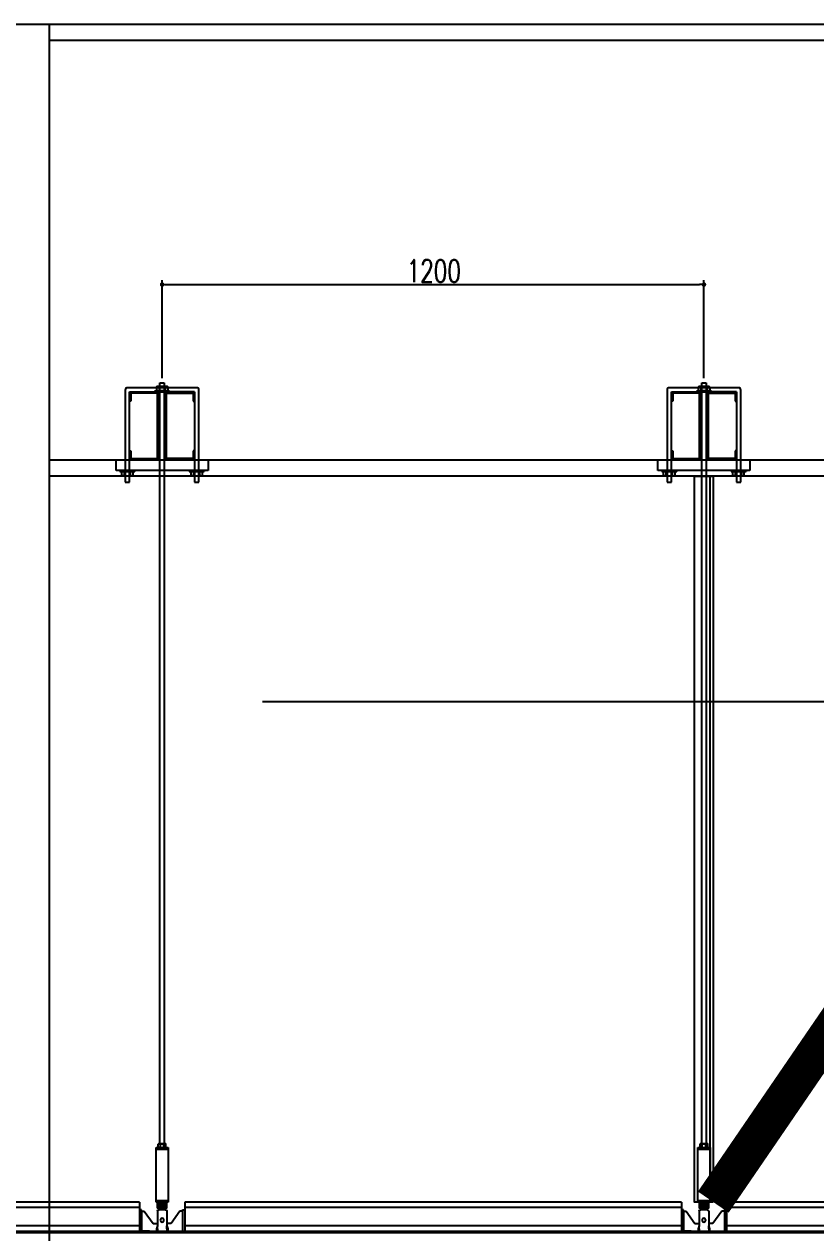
# Model space of a CAD drawing. Header units: millimetres. Extents: x -32710 to 654186, y -254124 to 420220.
# Drawn here: x 222694 to 224448, y 391050 to 393725 of the extents above; entities that cross this region are included whole.
import ezdxf
from ezdxf.xclip import XClip

# ---------------------------------------------------------------- set-up
doc = ezdxf.new("R2010")
doc.units = ezdxf.units.MM
doc.header["$LTSCALE"] = 1000
doc.linetypes.add('YFSHI-02(E-LINE)$0$HIDDEN', pattern=[0.3, 0.2, -0.1])
for name, color, linetype in [('TPH12-SEC-@E$0$KABE1', 252, 'Continuous'), ('TPH12-SEC-@E$0$SIN-M', 252, 'Continuous'), ('TPH12-SEC-@E$0$STEEL3', 252, 'Continuous'), ('YFSHI-02(E-LINE)$0$SH-DIM', 2, 'Continuous'), ('YFSHI-02(E-LINE)$0$SH-LINE-10', 10, 'Continuous'), ('YFSHI-02(E-LINE)$0$SH-LINE-130', 130, 'Continuous'), ('YFSHI-02(E-LINE)$0$SH-LINE-82', 82, 'Continuous')]:
    doc.layers.add(name, color=color, linetype=linetype)
doc.styles.add('YFSHI-02(E-LINE)$0$AA-TXT', font='simplex.shx', dxfattribs={"width": 0.8, "bigfont": 'CHINA.shx'})

# ---------------------------------------------------------------- blocks, each defined once
blk = doc.blocks.new('TPH12-SEC-@E')
at = {"layer": 'TPH12-SEC-@E$0$KABE1'}
blk.add_line((47000, 393725), (273000, 393725), dxfattribs=at)
at = {"layer": 'TPH12-SEC-@E$0$SIN-M'}
blk.add_line((226000.8, 392225), (223222.5, 392225), dxfattribs=at)
at = {"layer": 'TPH12-SEC-@E$0$STEEL3'}
blk.add_line((222750, 393725), (222750, 385050), dxfattribs=at)
at = {"layer": 'TPH12-SEC-@E$0$STEEL3', "linetype": 'Continuous'}
for p, q in [((230450, 393689), (222750, 393689)), ((222750, 392761), (230450, 392761)), ((230450, 392725), (222750, 392725))]:
    blk.add_line(p, q, dxfattribs=at)
blk = doc.blocks.new('YFSHI-02(E-LINE)$0$CEILING-A')
for p, q in [((-110, 6.8), (-110, 0)), ((-110, 6.8), (0, 6.8)), ((-110, 5.57), (0, 5.57)), ((0, 6.8), (0, 0)), ((-110, 1.52), (0, 1.52)), ((-110, 0.28), (0, 0.28)), ((-110, 0), (0, 0))]:
    blk.add_line(p, q)
blk = doc.blocks.new('YFSHI-02(E-LINE)$0$1')
for p, q in [((0.45, 5.1), (0, 5.1)), ((0, 5.1), (0, 0)), ((0.45, 4.8), (0.45, 5.1)), ((0.45, 4.8), (1.05, 4.8)), ((0.45, 4.8), (0.45, 0.28)), ((1.05, 4.8), (3, 2.05)), ((3.95, 4.8), (3.95, 2.05)), ((4.25, 5.1), (5.75, 5.1)), ((6.05, 4.8), (6.05, 2.05)), ((8.95, 4.8), (7, 2.05)), ((9.55, 4.8), (8.95, 4.8)), ((9.55, 4.8), (9.55, 5.1)), ((9.55, 5.1), (10, 5.1)), ((9.55, 4.8), (9.55, 0.33)), ((10, 5.1), (10, 0)), ((9.4, 0.33), (0, 0.33)), ((0, 0.25), (5.68, 0.25)), ((0, 0), (10, 0)), ((2.2, 0), (5, 0)), ((3, 2.05), (3.95, 2.05)), ((3.95, 1.55), (3.75, 0.88)), ((3.75, 0.88), (3.95, 0.88)), ((3.75, 0.88), (3.75, 0.25)), ((3.95, 2.05), (3.95, 1.55)), ((3.95, 0.88), (3.95, 1.55)), ((3.95, 0.88), (3.95, 0.45)), ((10, 0.25), (4.32, 0.25)), ((7, 2.05), (6.05, 2.05)), ((6.05, 2.05), (6.05, 1.55)), ((6.05, 1.55), (6.25, 0.88)), ((6.05, 0.88), (6.05, 1.55)), ((6.25, 0.88), (6.05, 0.88)), ((6.05, 0.88), (6.05, 0.45)), ((6.25, 0.88), (6.25, 0.25)), ((7.8, 0.33), (10, 0.33))]:
    blk.add_line(p, q)
blk.add_lwpolyline([(4.3, 5.1), (4.3, 5.4, 0.414214), (4.2, 5.5), (3.96, 5.5, -0.414214), (3.94, 5.52), (3.94, 6.76, -0.414214), (3.98, 6.8), (4.46, 6.8, -0.414214), (4.5, 6.76), (4.5, 6.42, -0.414214), (4.48, 6.4), (4.18, 6.4, 0.414214), (4.16, 6.38), (4.16, 5.8, 0.414214), (4.26, 5.7), (5.74, 5.7, 0.414214), (5.84, 5.8), (5.84, 6.38, 0.414214), (5.82, 6.4), (5.52, 6.4, -0.414214), (5.5, 6.42), (5.5, 6.76, -0.414214), (5.54, 6.8), (6.02, 6.8, -0.414214), (6.06, 6.76), (6.06, 5.52, -0.414214), (6.04, 5.5), (5.8, 5.5, 0.414214), (5.7, 5.4), (5.7, 5.1)], format="xyb")
blk.add_lwpolyline([(4.52, 5.5, 0.414214), (4.42, 5.4), (4.42, 5.2, 0.414214), (4.52, 5.1), (5.48, 5.1, 0.414214), (5.58, 5.2), (5.58, 5.4, 0.414214), (5.48, 5.5)], format="xyb", close=True)
blk.add_circle((5, 2.8), 0.41)
for centre, radius, start, end in [((4.25, 4.8), 0.3, 90, 180), ((5.75, 4.8), 0.3, 0, 90), ((3.75, 0.45), 0.2, 270, 0), ((6.25, 0.45), 0.2, 180, 270)]:
    blk.add_arc(centre, radius, start, end)
blk = doc.blocks.new('YFSHI-02(E-LINE)')
at = {"color": 0, "linetype": 'ByBlock', "lineweight": -2}
for p, q in [((223005, 393148.7), (223010, 393148.7)), ((224195, 393148.7), (224190, 393148.7))]:
    blk.add_line(p, q, dxfattribs=at)
at = {"color": 0, "linetype": 'ByBlock', "const_width": 5}
for points in [[(223002.5, 393148.7, 1), (222997.5, 393148.7, 1)], [(224197.5, 393148.7, 1), (224202.5, 393148.7, 1)]]:
    blk.add_lwpolyline(points, format="xyb", close=True, dxfattribs=at)
at = {"layer": 'YFSHI-02(E-LINE)$0$SH-DIM'}
for p, q in [((223000, 392941.4), (223000, 393158.7)), ((223010, 393148.7), (224190, 393148.7)), ((224200, 392941.4), (224200, 393158.7))]:
    blk.add_line(p, q, dxfattribs=at)
at = {"layer": 'YFSHI-02(E-LINE)$0$SH-LINE-10'}
for p, q in [((222918.5, 392915.5), (222918.5, 392711.3)), ((223076.5, 392920.5), (222923.5, 392920.5)), ((222928, 392711.3), (222928, 392911)), ((222928, 392911), (223072, 392911)), ((223016.5, 392913.1), (222983.5, 392913.1)), ((222983.5, 392911), (222983.5, 392913.1)), ((223016.5, 392911), (222983.5, 392911)), ((222987.3, 392921.8), (222987.3, 392914.3)), ((222987.3, 392921.8), (222987.3, 392914.3)), ((223011.7, 392923), (222988.3, 392923)), ((223011.7, 392923), (222988.3, 392923)), ((222990.7, 392922.7), (222988.3, 392922.7)), ((222990.7, 392922.7), (222988.3, 392922.7)), ((222990.7, 392913.4), (222988.3, 392913.4)), ((222990.7, 392913.4), (222988.3, 392913.4)), ((223011.7, 392913.1), (222988.3, 392913.1)), ((222993.2, 392921.8), (222993.2, 392914.3)), ((222993.2, 392921.8), (222993.2, 392914.3)), ((222995.2, 391247), (222995.2, 392931)), ((222995.2, 392931), (223004.8, 392931)), ((223003.5, 392922.7), (222996.5, 392922.7)), ((223003.5, 392922.7), (222996.5, 392922.7)), ((223003.5, 392913.4), (222996.5, 392913.4)), ((223003.5, 392913.4), (222996.5, 392913.4)), ((223004.8, 392931), (223004.8, 391247)), ((223006.8, 392921.8), (223006.8, 392914.3)), ((223006.8, 392921.8), (223006.8, 392914.3)), ((223009.3, 392922.7), (223011.7, 392922.7)), ((223009.3, 392922.7), (223011.7, 392922.7)), ((223009.3, 392913.4), (223011.7, 392913.4)), ((223009.3, 392913.4), (223011.7, 392913.4)), ((223012.7, 392921.8), (223012.7, 392914.3)), ((223012.7, 392921.8), (223012.7, 392914.3)), ((223016.5, 392911), (223016.5, 392913.1)), ((223072, 392911), (223072, 392711.3)), ((223081.5, 392737.3), (223081.5, 392915.5)), ((224118.5, 392915.5), (224118.5, 392711.3)), ((224276.5, 392920.5), (224123.5, 392920.5)), ((224128, 392711.3), (224128, 392911)), ((224128, 392911), (224272, 392911)), ((224216.5, 392913.1), (224183.5, 392913.1)), ((224183.5, 392911), (224183.5, 392913.1)), ((224216.5, 392911), (224183.5, 392911)), ((224187.3, 392921.8), (224187.3, 392914.3)), ((224187.3, 392921.8), (224187.3, 392914.3)), ((224211.7, 392923), (224188.3, 392923)), ((224211.7, 392923), (224188.3, 392923)), ((224190.7, 392922.7), (224188.3, 392922.7)), ((224190.7, 392922.7), (224188.3, 392922.7)), ((224190.7, 392913.4), (224188.3, 392913.4)), ((224190.7, 392913.4), (224188.3, 392913.4)), ((224211.7, 392913.1), (224188.3, 392913.1)), ((224193.2, 392921.8), (224193.2, 392914.3)), ((224193.2, 392921.8), (224193.2, 392914.3)), ((224195.2, 391247), (224195.2, 392931)), ((224195.2, 392931), (224204.8, 392931)), ((224203.5, 392922.7), (224196.5, 392922.7)), ((224203.5, 392922.7), (224196.5, 392922.7)), ((224203.5, 392913.4), (224196.5, 392913.4)), ((224203.5, 392913.4), (224196.5, 392913.4)), ((224204.8, 392931), (224204.8, 391247)), ((224206.8, 392921.8), (224206.8, 392914.3)), ((224206.8, 392921.8), (224206.8, 392914.3)), ((224209.3, 392922.7), (224211.7, 392922.7)), ((224209.3, 392922.7), (224211.7, 392922.7)), ((224209.3, 392913.4), (224211.7, 392913.4)), ((224209.3, 392913.4), (224211.7, 392913.4)), ((224212.7, 392921.8), (224212.7, 392914.3)), ((224212.7, 392921.8), (224212.7, 392914.3)), ((224216.5, 392911), (224216.5, 392913.1)), ((224272, 392911), (224272, 392711.3)), ((224281.5, 392737.3), (224281.5, 392915.5)), ((222898.2, 392761), (223101.8, 392761)), ((222898.2, 392737.3), (222898.2, 392761)), ((223101.8, 392761), (223101.8, 392737.3)), ((224098.2, 392761), (224301.8, 392761)), ((224098.2, 392737.3), (224098.2, 392761)), ((224301.8, 392761), (224301.8, 392737.3)), ((223101.8, 392737.3), (222898.2, 392737.3)), ((222906.7, 392737.3), (222939.8, 392737.3)), ((222906.7, 392737.3), (222906.7, 392735.2)), ((222906.7, 392735.2), (222939.8, 392735.2)), ((222910.6, 392726.5), (222910.6, 392734)), ((222910.6, 392726.5), (222910.6, 392734)), ((222911.5, 392735.2), (222935, 392735.2)), ((222911.5, 392725.3), (222935, 392725.3)), ((222911.5, 392725.3), (222935, 392725.3)), ((222914, 392734.9), (222911.6, 392734.9)), ((222914, 392734.9), (222911.6, 392734.9)), ((222914, 392725.7), (222911.6, 392725.7)), ((222914, 392725.7), (222911.6, 392725.7)), ((222916.4, 392726.5), (222916.4, 392734)), ((222916.4, 392726.5), (222916.4, 392734)), ((222919.7, 392734.9), (222926.8, 392734.9)), ((222919.7, 392734.9), (222926.8, 392734.9)), ((222919.7, 392725.7), (222926.8, 392725.7)), ((222919.7, 392725.7), (222926.8, 392725.7)), ((222930, 392726.5), (222930, 392734)), ((222930, 392726.5), (222930, 392734)), ((222932.5, 392734.9), (222934.9, 392734.9)), ((222932.5, 392734.9), (222934.9, 392734.9)), ((222932.5, 392725.7), (222934.9, 392725.7)), ((222932.5, 392725.7), (222934.9, 392725.7)), ((222935.9, 392726.5), (222935.9, 392734)), ((222935.9, 392726.5), (222935.9, 392734)), ((222939.8, 392737.3), (222939.8, 392735.2)), ((223060.2, 392737.3), (223093.3, 392737.3)), ((223060.2, 392737.3), (223060.2, 392735.2)), ((223060.2, 392735.2), (223093.3, 392735.2)), ((223064.1, 392726.5), (223064.1, 392734)), ((223064.1, 392726.5), (223064.1, 392734)), ((223065, 392735.2), (223088.5, 392735.2)), ((223065, 392725.3), (223088.5, 392725.3)), ((223065, 392725.3), (223088.5, 392725.3)), ((223067.5, 392734.9), (223065.1, 392734.9)), ((223067.5, 392734.9), (223065.1, 392734.9)), ((223067.5, 392725.7), (223065.1, 392725.7)), ((223067.5, 392725.7), (223065.1, 392725.7)), ((223070, 392726.5), (223070, 392734)), ((223070, 392726.5), (223070, 392734)), ((223073.2, 392734.9), (223080.3, 392734.9)), ((223073.2, 392734.9), (223080.3, 392734.9)), ((223073.2, 392725.7), (223080.3, 392725.7)), ((223073.2, 392725.7), (223080.3, 392725.7)), ((223081.5, 392711.3), (223081.5, 392737.3)), ((223083.6, 392726.5), (223083.6, 392734)), ((223083.6, 392726.5), (223083.6, 392734)), ((223086, 392734.9), (223088.4, 392734.9)), ((223086, 392734.9), (223088.4, 392734.9)), ((223086, 392725.7), (223088.4, 392725.7)), ((223086, 392725.7), (223088.4, 392725.7)), ((223089.4, 392726.5), (223089.4, 392734)), ((223089.4, 392726.5), (223089.4, 392734)), ((223093.3, 392737.3), (223093.3, 392735.2)), ((224301.8, 392737.3), (224098.2, 392737.3)), ((224106.7, 392737.3), (224139.8, 392737.3)), ((224106.7, 392737.3), (224106.7, 392735.2)), ((224106.7, 392735.2), (224139.8, 392735.2)), ((224110.6, 392726.5), (224110.6, 392734)), ((224110.6, 392726.5), (224110.6, 392734)), ((224111.5, 392735.2), (224135, 392735.2)), ((224111.5, 392725.3), (224135, 392725.3)), ((224111.5, 392725.3), (224135, 392725.3)), ((224114, 392734.9), (224111.6, 392734.9)), ((224114, 392734.9), (224111.6, 392734.9)), ((224114, 392725.7), (224111.6, 392725.7)), ((224114, 392725.7), (224111.6, 392725.7)), ((224116.4, 392726.5), (224116.4, 392734)), ((224116.4, 392726.5), (224116.4, 392734)), ((224119.7, 392734.9), (224126.8, 392734.9)), ((224119.7, 392734.9), (224126.8, 392734.9)), ((224119.7, 392725.7), (224126.8, 392725.7)), ((224119.7, 392725.7), (224126.8, 392725.7)), ((224130, 392726.5), (224130, 392734)), ((224130, 392726.5), (224130, 392734)), ((224132.5, 392734.9), (224134.9, 392734.9)), ((224132.5, 392734.9), (224134.9, 392734.9)), ((224132.5, 392725.7), (224134.9, 392725.7)), ((224132.5, 392725.7), (224134.9, 392725.7)), ((224135.9, 392726.5), (224135.9, 392734)), ((224135.9, 392726.5), (224135.9, 392734)), ((224139.8, 392737.3), (224139.8, 392735.2)), ((224260.2, 392737.3), (224293.3, 392737.3)), ((224260.2, 392737.3), (224260.2, 392735.2)), ((224260.2, 392735.2), (224293.3, 392735.2)), ((224264.1, 392726.5), (224264.1, 392734)), ((224264.1, 392726.5), (224264.1, 392734)), ((224265, 392735.2), (224288.5, 392735.2)), ((224265, 392725.3), (224288.5, 392725.3)), ((224265, 392725.3), (224288.5, 392725.3)), ((224267.5, 392734.9), (224265.1, 392734.9)), ((224267.5, 392734.9), (224265.1, 392734.9)), ((224267.5, 392725.7), (224265.1, 392725.7)), ((224267.5, 392725.7), (224265.1, 392725.7)), ((224270, 392726.5), (224270, 392734)), ((224270, 392726.5), (224270, 392734)), ((224273.2, 392734.9), (224280.3, 392734.9)), ((224273.2, 392734.9), (224280.3, 392734.9)), ((224273.2, 392725.7), (224280.3, 392725.7)), ((224273.2, 392725.7), (224280.3, 392725.7)), ((224281.5, 392711.3), (224281.5, 392737.3)), ((224283.6, 392726.5), (224283.6, 392734)), ((224283.6, 392726.5), (224283.6, 392734)), ((224286, 392734.9), (224288.4, 392734.9)), ((224286, 392734.9), (224288.4, 392734.9)), ((224286, 392725.7), (224288.4, 392725.7)), ((224286, 392725.7), (224288.4, 392725.7)), ((224289.4, 392726.5), (224289.4, 392734)), ((224289.4, 392726.5), (224289.4, 392734)), ((224293.3, 392737.3), (224293.3, 392735.2)), ((222918.5, 392711.3), (222928, 392711.3)), ((223072, 392711.3), (223081.5, 392711.3)), ((224118.5, 392711.3), (224128, 392711.3)), ((224272, 392711.3), (224281.5, 392711.3)), ((222986.6, 391238.5), (223013.4, 391238.5)), ((222986.6, 391238.5), (223013.4, 391238.5)), ((222986.6, 391118), (222986.6, 391238.5)), ((222986.6, 391118), (222986.6, 391238.5)), ((222986.6, 391238.5), (223013.4, 391238.5)), ((222991.5, 391239.3), (222991.5, 391246.1)), ((222991.5, 391239.3), (222991.5, 391246.1)), ((222992.1, 391247), (223007.9, 391247)), ((222992.1, 391247), (223007.9, 391247)), ((222992.1, 391238.5), (223007.9, 391238.5)), ((222992.1, 391238.5), (223007.9, 391238.5)), ((222994.5, 391246.7), (222992.2, 391246.7)), ((222994.5, 391246.7), (222992.2, 391246.7)), ((222994.5, 391238.7), (222992.2, 391238.7)), ((222994.5, 391238.7), (222992.2, 391238.7)), ((223004.8, 391247), (222995.2, 391247)), ((222996.2, 391239.3), (222996.2, 391246.1)), ((222996.2, 391239.3), (222996.2, 391246.1)), ((222998.5, 391246.7), (223001.5, 391246.7)), ((222998.5, 391238.7), (223001.5, 391238.7)), ((222998.5, 391238.7), (223001.5, 391238.7)), ((223003.8, 391239.3), (223003.8, 391246.1)), ((223003.8, 391239.3), (223003.8, 391246.1)), ((223005.5, 391246.7), (223007.8, 391246.7)), ((223005.5, 391246.7), (223007.8, 391246.7)), ((223005.5, 391238.7), (223007.8, 391238.7)), ((223005.5, 391238.7), (223007.8, 391238.7)), ((223008.5, 391239.3), (223008.5, 391246.1)), ((223008.5, 391239.3), (223008.5, 391246.1)), ((223013.4, 391238.5), (223013.4, 391118)), ((223013.4, 391238.5), (223013.4, 391118)), ((224186.6, 391238.5), (224213.4, 391238.5)), ((224186.6, 391238.5), (224213.4, 391238.5)), ((224186.6, 391118), (224186.6, 391238.5)), ((224186.6, 391118), (224186.6, 391238.5)), ((224186.6, 391238.5), (224213.4, 391238.5)), ((224191.5, 391239.3), (224191.5, 391246.1)), ((224191.5, 391239.3), (224191.5, 391246.1)), ((224192.1, 391247), (224207.9, 391247)), ((224192.1, 391247), (224207.9, 391247)), ((224192.1, 391238.5), (224207.9, 391238.5)), ((224192.1, 391238.5), (224207.9, 391238.5)), ((224194.5, 391246.7), (224192.2, 391246.7)), ((224194.5, 391246.7), (224192.2, 391246.7)), ((224194.5, 391238.7), (224192.2, 391238.7)), ((224194.5, 391238.7), (224192.2, 391238.7)), ((224204.8, 391247), (224195.2, 391247)), ((224196.2, 391239.3), (224196.2, 391246.1)), ((224196.2, 391239.3), (224196.2, 391246.1)), ((224198.5, 391246.7), (224201.5, 391246.7)), ((224198.5, 391238.7), (224201.5, 391238.7)), ((224198.5, 391238.7), (224201.5, 391238.7)), ((224203.8, 391239.3), (224203.8, 391246.1)), ((224203.8, 391239.3), (224203.8, 391246.1)), ((224205.5, 391246.7), (224207.8, 391246.7)), ((224205.5, 391246.7), (224207.8, 391246.7)), ((224205.5, 391238.7), (224207.8, 391238.7)), ((224205.5, 391238.7), (224207.8, 391238.7)), ((224208.5, 391239.3), (224208.5, 391246.1)), ((224208.5, 391239.3), (224208.5, 391246.1)), ((224213.4, 391238.5), (224213.4, 391118)), ((224213.4, 391238.5), (224213.4, 391118)), ((223013.4, 391118), (222986.6, 391118)), ((223013.4, 391118), (222986.6, 391118)), ((222992.1, 391108.9), (222992.1, 391113.3)), ((223008.1, 391113.3), (222992.1, 391113.3)), ((222993.2, 391108.9), (222993.2, 391113.3)), ((222995.6, 391113.3), (222995.6, 391113.9)), ((223004.3, 391113.9), (222995.6, 391113.9)), ((222995.8, 391108.9), (222995.8, 391113.3)), ((222995.9, 391113.9), (222995.9, 391118)), ((223004.1, 391113.9), (223004.1, 391118)), ((223004.3, 391113.3), (223004.3, 391113.9)), ((224213.4, 391118), (224186.6, 391118)), ((224213.4, 391118), (224186.6, 391118)), ((224192.1, 391108.9), (224192.1, 391113.3)), ((224208.1, 391113.3), (224192.1, 391113.3)), ((224193.2, 391108.9), (224193.2, 391113.3)), ((224195.6, 391113.3), (224195.6, 391113.9)), ((224204.3, 391113.9), (224195.6, 391113.9)), ((224195.8, 391108.9), (224195.8, 391113.3)), ((224195.9, 391113.9), (224195.9, 391118)), ((224204.1, 391113.9), (224204.1, 391118)), ((224204.3, 391113.3), (224204.3, 391113.9)), ((223008.3, 391108.9), (222992.1, 391108.9)), ((223008.3, 391109), (223008.3, 391113.1)), ((224208.3, 391108.9), (224192.1, 391108.9)), ((224208.3, 391109), (224208.3, 391113.1))]:
    blk.add_line(p, q, dxfattribs=at)
for points in [[(222986.6, 391234.8), (223013.4, 391234.8)], [(222986.6, 391234.8), (223013.4, 391234.8)], [(224186.6, 391234.8), (224213.4, 391234.8)], [(224186.6, 391234.8), (224213.4, 391234.8)], [(222986.6, 391121.6), (223013.4, 391121.6)], [(222986.6, 391121.6), (223013.4, 391121.6)], [(224186.6, 391121.6), (224213.4, 391121.6)], [(224186.6, 391121.6), (224213.4, 391121.6)]]:
    blk.add_lwpolyline(points, dxfattribs=at)
for centre, radius, start, end in [((222923.5, 392915.5), 5, 90, 180), ((222989.3, 392921.2), 2.1, 120.5681, 163.207), ((222989.3, 392921.2), 2.1, 120.5681, 163.207), ((222989.1, 392920.8), 2.02, 111.8965, 149.5654), ((222989.1, 392920.8), 2.02, 111.8965, 149.5654), ((222989.1, 392915.3), 2.02, 210.4346, 248.1035), ((222989.1, 392915.3), 2.02, 210.4346, 248.1035), ((222989.3, 392914.9), 2.1, 196.793, 239.4319), ((222989.3, 392914.9), 2.1, 196.793, 239.4319), ((222989.3, 392914.6), 8.18, 61.7885, 80.1123), ((222989.3, 392914.6), 8.18, 61.7885, 80.1123), ((222989.3, 392921.5), 8.18, 279.8877, 298.2115), ((222989.3, 392921.5), 8.18, 279.8877, 298.2115), ((222997.2, 392913.2), 9.43, 94.1532, 114.8761), ((222997.2, 392913.2), 9.43, 94.1532, 114.8761), ((222997.2, 392922.8), 9.43, 245.1239, 265.8468), ((222997.2, 392922.8), 9.43, 245.1239, 265.8468), ((223002.8, 392913.2), 9.43, 65.1239, 85.8468), ((223002.8, 392913.2), 9.43, 65.1239, 85.8468), ((223002.8, 392922.8), 9.43, 274.1532, 294.8761), ((223002.8, 392922.8), 9.43, 274.1532, 294.8761), ((223010.7, 392914.6), 8.18, 99.8877, 118.2115), ((223010.7, 392914.6), 8.18, 99.8877, 118.2115), ((223010.7, 392921.5), 8.18, 241.7885, 260.1123), ((223010.7, 392921.5), 8.18, 241.7885, 260.1123), ((223010.7, 392921.2), 2.1, 16.793, 59.4319), ((223010.7, 392921.2), 2.1, 16.793, 59.4319), ((223010.9, 392920.8), 2.02, 30.4346, 68.1035), ((223010.9, 392920.8), 2.02, 30.4346, 68.1035), ((223010.7, 392914.9), 2.1, 300.5681, 343.207), ((223010.9, 392915.3), 2.02, 291.8965, 329.5654), ((223010.9, 392915.3), 2.02, 291.8965, 329.5654), ((223010.7, 392914.9), 2.1, 300.5681, 343.207), ((223076.5, 392915.5), 5, 0, 90), ((224123.5, 392915.5), 5, 90, 180), ((224189.3, 392921.2), 2.1, 120.5681, 163.207), ((224189.3, 392921.2), 2.1, 120.5681, 163.207), ((224189.1, 392920.8), 2.02, 111.8965, 149.5654), ((224189.1, 392920.8), 2.02, 111.8965, 149.5654), ((224189.1, 392915.3), 2.02, 210.4346, 248.1035), ((224189.1, 392915.3), 2.02, 210.4346, 248.1035), ((224189.3, 392914.9), 2.1, 196.793, 239.4319), ((224189.3, 392914.9), 2.1, 196.793, 239.4319), ((224189.3, 392914.6), 8.18, 61.7885, 80.1123), ((224189.3, 392914.6), 8.18, 61.7885, 80.1123), ((224189.3, 392921.5), 8.18, 279.8877, 298.2115), ((224189.3, 392921.5), 8.18, 279.8877, 298.2115), ((224197.2, 392913.2), 9.43, 94.1532, 114.8761), ((224197.2, 392913.2), 9.43, 94.1532, 114.8761), ((224197.2, 392922.8), 9.43, 245.1239, 265.8468), ((224197.2, 392922.8), 9.43, 245.1239, 265.8468), ((224202.8, 392913.2), 9.43, 65.1239, 85.8468), ((224202.8, 392913.2), 9.43, 65.1239, 85.8468), ((224202.8, 392922.8), 9.43, 274.1532, 294.8761), ((224202.8, 392922.8), 9.43, 274.1532, 294.8761), ((224210.7, 392914.6), 8.18, 99.8877, 118.2115), ((224210.7, 392914.6), 8.18, 99.8877, 118.2115), ((224210.7, 392921.5), 8.18, 241.7885, 260.1123), ((224210.7, 392921.5), 8.18, 241.7885, 260.1123), ((224210.7, 392921.2), 2.1, 16.793, 59.4319), ((224210.7, 392921.2), 2.1, 16.793, 59.4319), ((224210.9, 392920.8), 2.02, 30.4346, 68.1035), ((224210.9, 392920.8), 2.02, 30.4346, 68.1035), ((224210.7, 392914.9), 2.1, 300.5681, 343.207), ((224210.9, 392915.3), 2.02, 291.8965, 329.5654), ((224210.9, 392915.3), 2.02, 291.8965, 329.5654), ((224210.7, 392914.9), 2.1, 300.5681, 343.207), ((224276.5, 392915.5), 5, 0, 90), ((222912.6, 392733.4), 2.1, 120.5681, 163.207), ((222912.6, 392733.4), 2.1, 120.5681, 163.207), ((222912.3, 392733), 2.02, 111.8965, 149.5654), ((222912.3, 392733), 2.02, 111.8965, 149.5654), ((222912.3, 392727.5), 2.02, 210.4346, 248.1035), ((222912.6, 392727.1), 2.1, 196.793, 239.4319), ((222912.6, 392727.1), 2.1, 196.793, 239.4319), ((222912.3, 392727.5), 2.02, 210.4346, 248.1035), ((222912.6, 392726.8), 8.18, 61.7885, 80.1123), ((222912.6, 392726.8), 8.18, 61.7885, 80.1123), ((222912.6, 392733.7), 8.18, 279.8877, 298.2115), ((222912.6, 392733.7), 8.18, 279.8877, 298.2115), ((222920.4, 392725.5), 9.43, 94.1532, 114.8761), ((222920.4, 392725.5), 9.43, 94.1532, 114.8761), ((222920.4, 392735.1), 9.43, 245.1239, 265.8468), ((222920.4, 392735.1), 9.43, 245.1239, 265.8468), ((222926.1, 392725.5), 9.43, 65.1239, 85.8468), ((222926.1, 392725.5), 9.43, 65.1239, 85.8468), ((222926.1, 392735.1), 9.43, 274.1532, 294.8761), ((222926.1, 392735.1), 9.43, 274.1532, 294.8761), ((222933.9, 392726.8), 8.18, 99.8877, 118.2115), ((222933.9, 392726.8), 8.18, 99.8877, 118.2115), ((222933.9, 392733.7), 8.18, 241.7885, 260.1123), ((222933.9, 392733.7), 8.18, 241.7885, 260.1123), ((222934.2, 392733), 2.02, 30.4346, 68.1035), ((222934.2, 392733), 2.02, 30.4346, 68.1035), ((222934.2, 392727.5), 2.02, 291.8965, 329.5654), ((222934.2, 392727.5), 2.02, 291.8965, 329.5654), ((222933.9, 392733.4), 2.1, 16.793, 59.4319), ((222933.9, 392733.4), 2.1, 16.793, 59.4319), ((222933.9, 392727.1), 2.1, 300.5681, 343.207), ((222933.9, 392727.1), 2.1, 300.5681, 343.207), ((223066.1, 392733.4), 2.1, 120.5681, 163.207), ((223066.1, 392733.4), 2.1, 120.5681, 163.207), ((223065.8, 392733), 2.02, 111.8965, 149.5654), ((223065.8, 392733), 2.02, 111.8965, 149.5654), ((223065.8, 392727.5), 2.02, 210.4346, 248.1035), ((223066.1, 392727.1), 2.1, 196.793, 239.4319), ((223066.1, 392727.1), 2.1, 196.793, 239.4319), ((223065.8, 392727.5), 2.02, 210.4346, 248.1035), ((223066.1, 392726.8), 8.18, 61.7885, 80.1123), ((223066.1, 392726.8), 8.18, 61.7885, 80.1123), ((223066.1, 392733.7), 8.18, 279.8877, 298.2115), ((223066.1, 392733.7), 8.18, 279.8877, 298.2115), ((223073.9, 392725.5), 9.43, 94.1532, 114.8761), ((223073.9, 392725.5), 9.43, 94.1532, 114.8761), ((223073.9, 392735.1), 9.43, 245.1239, 265.8468), ((223073.9, 392735.1), 9.43, 245.1239, 265.8468), ((223079.6, 392725.5), 9.43, 65.1239, 85.8468), ((223079.6, 392725.5), 9.43, 65.1239, 85.8468), ((223079.6, 392735.1), 9.43, 274.1532, 294.8761), ((223079.6, 392735.1), 9.43, 274.1532, 294.8761), ((223087.4, 392726.8), 8.18, 99.8877, 118.2115), ((223087.4, 392726.8), 8.18, 99.8877, 118.2115), ((223087.4, 392733.7), 8.18, 241.7885, 260.1123), ((223087.4, 392733.7), 8.18, 241.7885, 260.1123), ((223087.7, 392733), 2.02, 30.4346, 68.1035), ((223087.7, 392733), 2.02, 30.4346, 68.1035), ((223087.7, 392727.5), 2.02, 291.8965, 329.5654), ((223087.7, 392727.5), 2.02, 291.8965, 329.5654), ((223087.4, 392733.4), 2.1, 16.793, 59.4319), ((223087.4, 392733.4), 2.1, 16.793, 59.4319), ((223087.4, 392727.1), 2.1, 300.5681, 343.207), ((223087.4, 392727.1), 2.1, 300.5681, 343.207), ((224112.6, 392733.4), 2.1, 120.5681, 163.207), ((224112.6, 392733.4), 2.1, 120.5681, 163.207), ((224112.3, 392733), 2.02, 111.8965, 149.5654), ((224112.3, 392733), 2.02, 111.8965, 149.5654), ((224112.3, 392727.5), 2.02, 210.4346, 248.1035), ((224112.6, 392727.1), 2.1, 196.793, 239.4319), ((224112.6, 392727.1), 2.1, 196.793, 239.4319), ((224112.3, 392727.5), 2.02, 210.4346, 248.1035), ((224112.6, 392726.8), 8.18, 61.7885, 80.1123), ((224112.6, 392726.8), 8.18, 61.7885, 80.1123), ((224112.6, 392733.7), 8.18, 279.8877, 298.2115), ((224112.6, 392733.7), 8.18, 279.8877, 298.2115), ((224120.4, 392725.5), 9.43, 94.1532, 114.8761), ((224120.4, 392725.5), 9.43, 94.1532, 114.8761), ((224120.4, 392735.1), 9.43, 245.1239, 265.8468), ((224120.4, 392735.1), 9.43, 245.1239, 265.8468), ((224126.1, 392725.5), 9.43, 65.1239, 85.8468), ((224126.1, 392725.5), 9.43, 65.1239, 85.8468), ((224126.1, 392735.1), 9.43, 274.1532, 294.8761), ((224126.1, 392735.1), 9.43, 274.1532, 294.8761), ((224133.9, 392726.8), 8.18, 99.8877, 118.2115), ((224133.9, 392726.8), 8.18, 99.8877, 118.2115), ((224133.9, 392733.7), 8.18, 241.7885, 260.1123), ((224133.9, 392733.7), 8.18, 241.7885, 260.1123), ((224134.2, 392733), 2.02, 30.4346, 68.1035), ((224134.2, 392733), 2.02, 30.4346, 68.1035), ((224134.2, 392727.5), 2.02, 291.8965, 329.5654), ((224134.2, 392727.5), 2.02, 291.8965, 329.5654), ((224133.9, 392733.4), 2.1, 16.793, 59.4319), ((224133.9, 392733.4), 2.1, 16.793, 59.4319), ((224133.9, 392727.1), 2.1, 300.5681, 343.207), ((224133.9, 392727.1), 2.1, 300.5681, 343.207), ((224266.1, 392733.4), 2.1, 120.5681, 163.207), ((224266.1, 392733.4), 2.1, 120.5681, 163.207), ((224265.8, 392733), 2.02, 111.8965, 149.5654), ((224265.8, 392733), 2.02, 111.8965, 149.5654), ((224265.8, 392727.5), 2.02, 210.4346, 248.1035), ((224266.1, 392727.1), 2.1, 196.793, 239.4319), ((224266.1, 392727.1), 2.1, 196.793, 239.4319), ((224265.8, 392727.5), 2.02, 210.4346, 248.1035), ((224266.1, 392726.8), 8.18, 61.7885, 80.1123), ((224266.1, 392726.8), 8.18, 61.7885, 80.1123), ((224266.1, 392733.7), 8.18, 279.8877, 298.2115), ((224266.1, 392733.7), 8.18, 279.8877, 298.2115), ((224273.9, 392725.5), 9.43, 94.1532, 114.8761), ((224273.9, 392725.5), 9.43, 94.1532, 114.8761), ((224273.9, 392735.1), 9.43, 245.1239, 265.8468), ((224273.9, 392735.1), 9.43, 245.1239, 265.8468), ((224279.6, 392725.5), 9.43, 65.1239, 85.8468), ((224279.6, 392725.5), 9.43, 65.1239, 85.8468), ((224279.6, 392735.1), 9.43, 274.1532, 294.8761), ((224279.6, 392735.1), 9.43, 274.1532, 294.8761), ((224287.4, 392726.8), 8.18, 99.8877, 118.2115), ((224287.4, 392726.8), 8.18, 99.8877, 118.2115), ((224287.4, 392733.7), 8.18, 241.7885, 260.1123), ((224287.4, 392733.7), 8.18, 241.7885, 260.1123), ((224287.7, 392733), 2.02, 30.4346, 68.1035), ((224287.7, 392733), 2.02, 30.4346, 68.1035), ((224287.7, 392727.5), 2.02, 291.8965, 329.5654), ((224287.7, 392727.5), 2.02, 291.8965, 329.5654), ((224287.4, 392733.4), 2.1, 16.793, 59.4319), ((224287.4, 392733.4), 2.1, 16.793, 59.4319), ((224287.4, 392727.1), 2.1, 300.5681, 343.207), ((224287.4, 392727.1), 2.1, 300.5681, 343.207), ((222992.9, 391245.7), 1.46, 120.5681, 163.207), ((222992.9, 391245.7), 1.46, 120.5681, 163.207), ((222992.7, 391245.4), 1.4, 111.8965, 149.5654), ((222992.7, 391245.4), 1.4, 111.8965, 149.5654), ((222992.9, 391239.7), 1.46, 196.793, 239.4319), ((222992.7, 391240), 1.4, 210.4346, 248.1035), ((222992.7, 391240), 1.4, 210.4346, 248.1035), ((222992.9, 391239.7), 1.46, 196.793, 239.4319), ((222993.6, 391241.1), 5.67, 61.7885, 80.1123), ((222993.6, 391241.1), 5.67, 61.7885, 80.1123), ((222993.6, 391244.3), 5.67, 279.8877, 298.2115), ((222993.6, 391244.3), 5.67, 279.8877, 298.2115), ((222999, 391240.2), 6.54, 94.1532, 114.8761), ((222999, 391240.2), 6.54, 94.1532, 114.8761), ((222999, 391245.2), 6.54, 245.1239, 265.8468), ((222999, 391245.2), 6.54, 245.1239, 265.8468), ((223001, 391240.2), 6.54, 65.1239, 85.8468), ((223001, 391240.2), 6.54, 65.1239, 85.8468), ((223001, 391245.2), 6.54, 274.1532, 294.8761), ((223001, 391245.2), 6.54, 274.1532, 294.8761), ((223006.4, 391241.1), 5.67, 99.8877, 118.2115), ((223006.4, 391241.1), 5.67, 99.8877, 118.2115), ((223006.4, 391244.3), 5.67, 241.7885, 260.1123), ((223006.4, 391244.3), 5.67, 241.7885, 260.1123), ((223007.3, 391245.4), 1.4, 30.4346, 68.1035), ((223007.3, 391245.4), 1.4, 30.4346, 68.1035), ((223007.3, 391240), 1.4, 291.8965, 329.5654), ((223007.3, 391240), 1.4, 291.8965, 329.5654), ((223007.1, 391245.7), 1.46, 16.793, 59.4319), ((223007.1, 391245.7), 1.46, 16.793, 59.4319), ((223007.1, 391239.7), 1.46, 300.5681, 343.207), ((223007.1, 391239.7), 1.46, 300.5681, 343.207), ((224192.9, 391245.7), 1.46, 120.5681, 163.207), ((224192.9, 391245.7), 1.46, 120.5681, 163.207), ((224192.7, 391245.4), 1.4, 111.8965, 149.5654), ((224192.7, 391245.4), 1.4, 111.8965, 149.5654), ((224192.9, 391239.7), 1.46, 196.793, 239.4319), ((224192.7, 391240), 1.4, 210.4346, 248.1035), ((224192.7, 391240), 1.4, 210.4346, 248.1035), ((224192.9, 391239.7), 1.46, 196.793, 239.4319), ((224193.6, 391241.1), 5.67, 61.7885, 80.1123), ((224193.6, 391241.1), 5.67, 61.7885, 80.1123), ((224193.6, 391244.3), 5.67, 279.8877, 298.2115), ((224193.6, 391244.3), 5.67, 279.8877, 298.2115), ((224199, 391240.2), 6.54, 94.1532, 114.8761), ((224199, 391240.2), 6.54, 94.1532, 114.8761), ((224199, 391245.2), 6.54, 245.1239, 265.8468), ((224199, 391245.2), 6.54, 245.1239, 265.8468), ((224201, 391240.2), 6.54, 65.1239, 85.8468), ((224201, 391240.2), 6.54, 65.1239, 85.8468), ((224201, 391245.2), 6.54, 274.1532, 294.8761), ((224201, 391245.2), 6.54, 274.1532, 294.8761), ((224206.4, 391241.1), 5.67, 99.8877, 118.2115), ((224206.4, 391241.1), 5.67, 99.8877, 118.2115), ((224206.4, 391244.3), 5.67, 241.7885, 260.1123), ((224206.4, 391244.3), 5.67, 241.7885, 260.1123), ((224207.3, 391245.4), 1.4, 30.4346, 68.1035), ((224207.3, 391245.4), 1.4, 30.4346, 68.1035), ((224207.3, 391240), 1.4, 291.8965, 329.5654), ((224207.3, 391240), 1.4, 291.8965, 329.5654), ((224207.1, 391245.7), 1.46, 16.793, 59.4319), ((224207.1, 391245.7), 1.46, 16.793, 59.4319), ((224207.1, 391239.7), 1.46, 300.5681, 343.207), ((224207.1, 391239.7), 1.46, 300.5681, 343.207), ((222997.4, 391111.1), 5.76, 157.8828, 180.1952), ((223005.9, 391111.2), 2.29, 356.5141, 63.2222), ((223005.9, 391111.2), 2.29, 356.5141, 63.2222), ((223008.1, 391113.1), 0.2, 0, 90), ((224197.4, 391111.1), 5.76, 157.8828, 180.1952), ((224205.9, 391111.2), 2.29, 356.5141, 63.2222), ((224205.9, 391111.2), 2.29, 356.5141, 63.2222), ((224208.1, 391113.1), 0.2, 0, 90), ((222997.4, 391111.1), 5.76, 179.8048, 202.1172), ((223005.9, 391111), 2.29, 296.7778, 3.4859), ((223008.3, 391109), 0.0625, 270, 0), ((224197.4, 391111.1), 5.76, 179.8048, 202.1172), ((224205.9, 391111), 2.29, 296.7778, 3.4859), ((224208.3, 391109), 0.0625, 270, 0)]:
    blk.add_arc(centre, radius, start, end, dxfattribs=at)
at = {"layer": 'YFSHI-02(E-LINE)$0$SH-LINE-130'}
for p, q in [((222928, 392891), (222928, 392911)), ((222928, 392911), (222993, 392911)), ((222990, 392908), (222931, 392908)), ((222931, 392908), (222931, 392891)), ((222990, 392764), (222990, 392908)), ((222993, 392911), (222993, 392761)), ((223072, 392911), (223007, 392911)), ((223007, 392911), (223007, 392761)), ((223010, 392764), (223010, 392908)), ((223010, 392908), (223069, 392908)), ((223069, 392908), (223069, 392891)), ((223072, 392891), (223072, 392911)), ((224128, 392891), (224128, 392911)), ((224128, 392911), (224193, 392911)), ((224190, 392908), (224131, 392908)), ((224131, 392908), (224131, 392891)), ((224190, 392764), (224190, 392908)), ((224193, 392911), (224193, 392761)), ((224272, 392911), (224207, 392911)), ((224207, 392911), (224207, 392761)), ((224210, 392764), (224210, 392908)), ((224210, 392908), (224269, 392908)), ((224269, 392908), (224269, 392891)), ((224272, 392891), (224272, 392911)), ((222931, 392891), (222928, 392891)), ((223069, 392891), (223072, 392891)), ((224131, 392891), (224128, 392891)), ((224269, 392891), (224272, 392891)), ((222928, 392761), (222928, 392781)), ((222928, 392781), (222931, 392781)), ((222931, 392781), (222931, 392764)), ((223072, 392781), (223069, 392781)), ((223069, 392781), (223069, 392764)), ((223072, 392761), (223072, 392781)), ((224128, 392761), (224128, 392781)), ((224128, 392781), (224131, 392781)), ((224131, 392781), (224131, 392764)), ((224272, 392781), (224269, 392781)), ((224269, 392781), (224269, 392764)), ((224272, 392761), (224272, 392781)), ((222993, 392761), (222928, 392761)), ((222931, 392764), (222990, 392764)), ((223007, 392761), (223072, 392761)), ((223069, 392764), (223010, 392764)), ((224193, 392761), (224128, 392761)), ((224131, 392764), (224190, 392764)), ((224207, 392761), (224272, 392761)), ((224269, 392764), (224210, 392764))]:
    blk.add_line(p, q, dxfattribs=at)
at = {"layer": 'YFSHI-02(E-LINE)$0$SH-LINE-130', "linetype": 'YFSHI-02(E-LINE)$0$HIDDEN', "ltscale": 100}
blk.add_line((224213.6, 391118), (224213.6, 392725), dxfattribs=at)
at = {"layer": 'YFSHI-02(E-LINE)$0$SH-LINE-130', "const_width": 82.6}
blk.add_lwpolyline([(224220.7, 391118), (225320.6, 392725)], dxfattribs=at)
at = {"layer": 'YFSHI-02(E-LINE)$0$SH-LINE-130'}
blk.add_lwpolyline([(224220.7, 391118), (224179.4, 391118), (224179.4, 392725), (224220.7, 392725), (224220.7, 391118)], dxfattribs=at)
at = {"layer": 'YFSHI-02(E-LINE)$0$SH-LINE-82', "xscale": -10, "yscale": 10, "zscale": 10}
for name, p in [('YFSHI-02(E-LINE)$0$CEILING-A', (221850, 391050)), ('YFSHI-02(E-LINE)$0$1', (223050, 391050)), ('YFSHI-02(E-LINE)$0$CEILING-A', (223050, 391050)), ('YFSHI-02(E-LINE)$0$1', (224250, 391050)), ('YFSHI-02(E-LINE)$0$CEILING-A', (224250, 391050))]:
    blk.add_blockref(name, p, dxfattribs=at)
at = {"layer": 'YFSHI-02(E-LINE)$0$SH-DIM', "color": 3, "style": 'YFSHI-02(E-LINE)$0$AA-TXT', "width": 0.7}
blk.add_text('1200', height=50, dxfattribs=at).set_placement((223541.7, 393153.7))

msp = doc.modelspace()

# ---------------------------------------------------------------- block references
msp.add_blockref('TPH12-SEC-@E', (0, 0))
ref = msp.add_blockref('YFSHI-02(E-LINE)', (0, 0))
XClip(ref).set_block_clipping_path([(193435.9728033519, 355635.7797075855), (305020.60558715, 413217.0386999981)])

doc.saveas('drawing.dxf')
